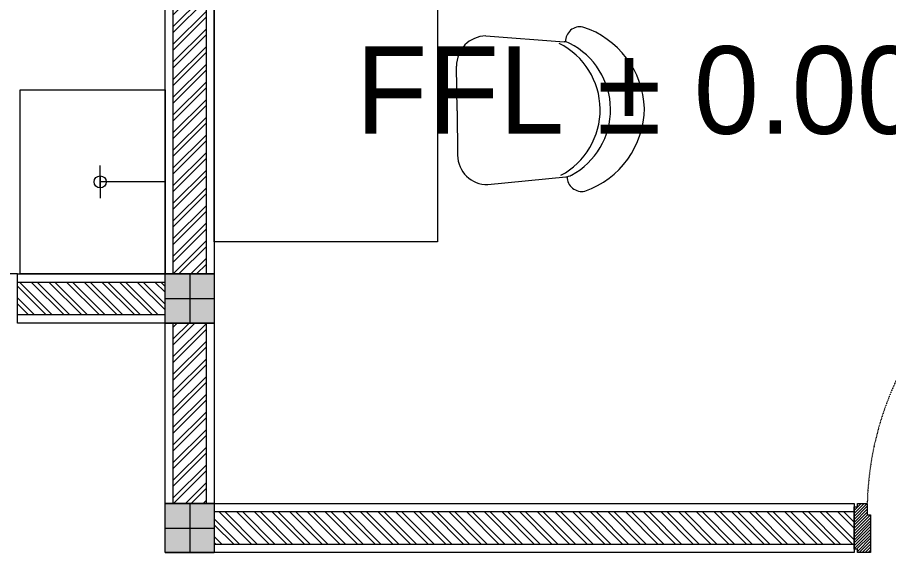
# Model space of a CAD drawing. Header units: millimetres. Extents: x -280308 to 6402717, y -14 to 2073074.
# Drawn here: x 26689 to 29344, y 753899 to 755531 of the extents above; entities that cross this region are included whole.
import ezdxf

# ---------------------------------------------------------------- set-up
doc = ezdxf.new("R2010")
doc.units = ezdxf.units.MM
doc.linetypes.add('ACAD_ISO03W100', pattern=[30, 12, -18])
doc.layers.get('0').update_dxf_attribs({"lineweight": 0})
for name, color, linetype, lineweight in [('_Door & Window', 1, 'Continuous', 0), ('A-ALINE-1', 91, 'Continuous', 20), ('A-ALINE-3', 111, 'Continuous', 15), ('A-ALINE-6', 117, 'Continuous', 9), ('A-Furn', 250, 'Continuous', 0), ('A-FURN-EQPM', 177, 'Continuous', 0)]:
    doc.layers.add(name, color=color, linetype=linetype, lineweight=lineweight)
doc.layers.add('A-FILL-1', color=7, linetype='Continuous', lineweight=0, true_color=0x454545)
doc.layers.add('A-TEXT', color=254, linetype='Continuous')
doc.layers.add('FURNITURE', color=26, linetype='Continuous')
doc.styles.add('Annotative', font='arial.ttf', dxfattribs={"height": 1.25})
doc.styles.add('CENTURY', font='GOTHIC.TTF')
pattern_1 = [(135, (51.1804, 3e-10), (-4.490128, -4.490128), [])]

# ---------------------------------------------------------------- blocks, each defined once
blk = doc.blocks.new('A$Ccc440957')
at = {"layer": 'FURNITURE', "color": 0, "linetype": 'ByBlock', "lineweight": -2}
for p, q in [((-44.9, 189), (-243.3, 171.7)), ((30.7, 0), (30.7, 113.4)), ((30.7, 0), (30.7, -113.4)), ((-44.9, -189), (-243.3, -171.7))]:
    blk.add_line(p, q, dxfattribs=at)
for centre, radius, start, end in [((-218.8, -5.7), 226.4, 108.7288, 178.5583), ((-284.3, 171.6), 37.8, 0, 100.971), ((-44.9, 113.4), 75.6, 0, 90), ((-170.1, 0), 189, 117.5453, 180), ((-143.7, 0), 189, 117.5453, 180), ((-240, 134.1), 37.8, 94.9782, 117.5453), ((-218.8, 5.7), 226.4, 181.4417, 251.2712), ((-170.1, 0), 189, 180, 242.4547), ((-143.7, 0), 189, 180, 242.4547), ((-44.9, -113.4), 75.6, 270, 0), ((-284.3, -171.6), 37.8, 259.029, 0), ((-240, -134.1), 37.8, 242.4547, 265.0218)]:
    blk.add_arc(centre, radius, start, end, dxfattribs=at)
blk = doc.blocks.new('A$Ce288bb9c')
at = {"layer": 'A-Furn', "color": 0, "linetype": 'ByBlock', "lineweight": -2, "ltscale": 0.25}
blk.add_lwpolyline([(30700, -1251.9), (31380.7, -1251.9), (31380.7, -2051.9), (30700, -2051.9)], close=True, dxfattribs=at)
at = {"layer": 'A-FURN-EQPM', "linetype": 'ByBlock', "lineweight": -2}
for p, q in [((30352.1, -1869.3), (30352.1, -1819.3)), ((30352.6, -1850.8), (30351.5, -1887.8)), ((30550, -1869.3), (30352.1, -1869.3)), ((30352.1, -1869.3), (30352.1, -1919.3))]:
    blk.add_line(p, q, dxfattribs=at)
blk.add_lwpolyline([(30107.9, -1588.6), (30550, -1588.6), (30550, -2150), (30107.9, -2150)], close=True, dxfattribs=at)
blk.add_circle((30352.1, -1869.3), 18.5, dxfattribs=at)
at = {"layer": 'A-Furn', "color": 0, "linetype": 'ByBlock', "lineweight": -2, "ltscale": 0.25, "xscale": 1.2, "yscale": 1.2, "zscale": 1.2, "rotation": 180.7069021177669}
blk.add_blockref('A$Ccc440957', (31476.7, -1651.5), dxfattribs=at)
blk = doc.blocks.new('A$Ccf87384a')
blk.add_wipeout([(-75, 75), (75, 75), (75, -75), (-75, -75)])
blk.add_wipeout([(-75, -75), (-75, 75), (75, 75), (75, -75)])
at = {"layer": 'A-FILL-1', "ltscale": 0.25}
h = blk.add_hatch(color=256, dxfattribs=at)
h.dxf.hatch_style = 1
h.paths.add_polyline_path([(-75, -75), (-75, 75), (75, 75), (75, -75)])
at = {"layer": 'A-ALINE-1'}
blk.add_lwpolyline([(-75, -75), (-75, 75), (75, 75), (75, -75)], close=True, dxfattribs=at)
at = {"layer": 'A-FILL-1', "ltscale": 0.25}
for p, q in [((0, 75), (0, -75)), ((-75, 0), (75, 0))]:
    blk.add_line(p, q, dxfattribs=at)
blk = doc.blocks.new('P180')
at = {"layer": 'A-Furn'}
h = blk.add_hatch(dxfattribs=at)
h.set_pattern_fill('ANSI31', color=256, scale=2, angle=450, style=0)
h.paths.add_polyline_path([(-30765.8, -2658.3), (-30755.8, -2658.3), (-30755.8, -2648.3), (-30625.8, -2648.3), (-30625.8, -2658.3), (-30615.8, -2658.3), (-30615.8, -2688.3), (-30650.8, -2688.3), (-30650.8, -2698.3), (-30765.8, -2698.3)])
h = blk.add_hatch(dxfattribs=at)
h.set_pattern_fill('ANSI31', color=256, scale=2, angle=450, style=0)
h.set_pattern_definition([(135, (51.1804, -604.547), (-4.490128, -4.490128), [])])
h.paths.add_polyline_path([(-30615.8, -3608.3), (-30505.8, -3608.3), (-30505.8, -3600.3), (-30515.8, -3600.3), (-30515.8, -3581.3), (-30505.8, -3581.3), (-30505.8, -3573.3), (-30615.8, -3573.3)])
h = blk.add_hatch(dxfattribs=at)
h.set_pattern_fill('ANSI31', color=256, scale=2, angle=450, style=0)
h.set_pattern_definition(pattern_1)
h.paths.add_polyline_path([(-29795.8, -3600.3), (-29795.8, -3581.3), (-30515.8, -3581.3), (-30515.8, -3600.3)])
h = blk.add_hatch(dxfattribs=at)
h.set_pattern_fill('ANSI31', color=256, scale=2, angle=450, style=0)
h.set_pattern_definition(pattern_1)
h.paths.add_polyline_path([(-29695.8, -3608.3), (-29805.8, -3608.3), (-29805.8, -3600.3), (-29795.8, -3600.3), (-29795.8, -3581.3), (-29805.8, -3581.3), (-29805.8, -3573.3), (-29695.8, -3573.3)])
h = blk.add_hatch(dxfattribs=at)
h.set_pattern_fill('ANSI31', color=256, scale=2, angle=450, style=0)
h.paths.add_polyline_path([(-30765.8, -3638.3), (-30755.8, -3638.3), (-30755.8, -3648.3), (-30625.8, -3648.3), (-30625.8, -3638.3), (-30615.8, -3638.3), (-30615.8, -3608.3), (-30650.8, -3608.3), (-30650.8, -3598.3), (-30765.8, -3598.3)])
at = {"layer": '_Door & Window'}
for points in [[(-30765.8, -2658.3), (-30755.8, -2658.3), (-30755.8, -2648.3), (-30625.8, -2648.3), (-30625.8, -2658.3), (-30615.8, -2658.3), (-30615.8, -2688.3), (-30650.8, -2688.3), (-30650.8, -2698.3), (-30765.8, -2698.3), (-30765.8, -2658.3)], [(-30615.8, -3608.3), (-30505.8, -3608.3), (-30505.8, -3600.3), (-30515.8, -3600.3), (-30515.8, -3581.3), (-30505.8, -3581.3), (-30505.8, -3573.3), (-30615.8, -3573.3), (-30615.8, -3608.3)], [(-29695.8, -3608.3), (-29805.8, -3608.3), (-29805.8, -3600.3), (-29795.8, -3600.3), (-29795.8, -3581.3), (-29805.8, -3581.3), (-29805.8, -3573.3), (-29695.8, -3573.3), (-29695.8, -3608.3)], [(-30765.8, -3638.3), (-30755.8, -3638.3), (-30755.8, -3648.3), (-30625.8, -3648.3), (-30625.8, -3638.3), (-30615.8, -3638.3), (-30615.8, -3608.3), (-30650.8, -3608.3), (-30650.8, -3598.3), (-30765.8, -3598.3), (-30765.8, -3638.3)]]:
    blk.add_lwpolyline(points, dxfattribs=at)
blk.add_lwpolyline([(-30615.8, -3608.3), (-30615.8, -3573.3), (-29695.8, -3573.3), (-29695.8, -3608.3)], close=True, dxfattribs=at)
at = {"layer": '_Door & Window', "linetype": 'ACAD_ISO03W100', "ltscale": 0.02}
blk.add_arc((-30640.5, -3634.6), 946.6, 3.7152, 88.5077, dxfattribs=at)
at = {"layer": 'A-Furn'}
blk.add_lwpolyline([(-29795.8, -3600.3), (-29795.8, -3581.3), (-30515.8, -3581.3), (-30515.8, -3600.3)], close=True, dxfattribs=at)
at = {"layer": 'Defpoints', "ltscale": 0.25, "insert": (-30585.6, -3496.2), "char_height": 30, "attachment_point": 1, "rotation": 270, "style": 'CENTURY'}
blk.add_mtext_dynamic_manual_height_columns('90', width=78.467, gutter_width=750, heights=[0], dxfattribs=at)
blk = doc.blocks.new('A$C7136d0a8')
at = {"layer": 'A-FILL-1', "ltscale": 0.25}
h = blk.add_hatch(dxfattribs=at)
h.set_pattern_fill('ANSI32', color=256, scale=4, angle=900)
h.set_pattern_definition([(225, (158295.378, -50868.278), (26.940768, -26.940768), []), (225, (158277.417, -50868.278), (26.940768, -26.940768), [])])
h.paths.add_polyline_path([(53617.2, -17682.7), (53617.2, -15532.7), (53717.2, -15532.7), (53717.2, -17682.7)])
h = blk.add_hatch(dxfattribs=at)
h.set_pattern_fill('ANSI32', color=256, scale=4, angle=990)
h.set_pattern_definition([(315, (89027.79, 86870.53), (26.940768, 26.940768), []), (315, (89027.79, 86852.57), (26.940768, 26.940768), [])])
h.paths.add_polyline_path([(53592.2, -17807.6), (53142.2, -17807.7), (53142.2, -17707.7), (53592.2, -17707.6)])
h = blk.add_hatch(dxfattribs=at)
h.set_pattern_fill('ANSI32', color=256, scale=4, angle=900)
h.set_pattern_definition([(225, (158295.378, -53168.278), (26.940768, -26.940768), []), (225, (158277.417, -53168.278), (26.940768, -26.940768), [])])
h.paths.add_polyline_path([(53617.2, -18382.7), (53617.2, -17832.7), (53717.2, -17832.7), (53717.2, -18382.7)])
h = blk.add_hatch(dxfattribs=at)
h.set_pattern_fill('ANSI32', color=256, scale=4, angle=990)
h.set_pattern_definition([(315, (89815.29, 86170.53), (26.940768, 26.940768), []), (315, (89815.29, 86152.57), (26.940768, 26.940768), [])])
h.paths.add_polyline_path([(55692.2, -18507.6), (53742.2, -18507.7), (53742.2, -18407.7), (55692.2, -18407.6)])
at = {"color": 1, "ltscale": 0.25}
for points in [[(53592.2, -17832.7), (53742.2, -17832.7), (53742.2, -17682.7), (53592.2, -17682.7)], [(53592.2, -18532.7), (53742.2, -18532.7), (53742.2, -18382.7), (53592.2, -18382.7)]]:
    blk.add_lwpolyline(points, close=True, dxfattribs=at)
at = {"layer": 'A-ALINE-3', "linetype": 'Continuous'}
for points in [[(53617.2, -17682.7), (53617.2, -15532.7), (53717.2, -15532.7), (53717.2, -17682.7)], [(53592.2, -17807.6), (53142.2, -17807.7), (53142.2, -17707.7), (53592.2, -17707.6)], [(53617.2, -18382.7), (53617.2, -17832.7), (53717.2, -17832.7), (53717.2, -18382.7)], [(55692.2, -18507.6), (53742.2, -18507.7), (53742.2, -18407.7), (55692.2, -18407.6)]]:
    blk.add_lwpolyline(points, close=True, dxfattribs=at)
at = {"layer": 'A-ALINE-6'}
blk.add_line((53142.2, -17682.7), (52142.2, -17682.7), dxfattribs=at)
for points in [[(53592.2, -17682.7), (53592.2, -15532.7), (53742.2, -15532.7), (53742.2, -17682.7)], [(53592.2, -17832.6), (53142.2, -17832.7), (53142.2, -17682.7), (53592.2, -17682.6)], [(53592.2, -18382.7), (53592.2, -17832.7), (53742.2, -17832.7), (53742.2, -18382.7)], [(55692.2, -18532.6), (53742.2, -18532.7), (53742.2, -18382.7), (55692.2, -18382.6)]]:
    blk.add_lwpolyline(points, close=True, dxfattribs=at)
at = {"rotation": 90}
blk.add_blockref('P180', (53043.9, 12233.2), dxfattribs=at)
at = {"ltscale": 0.25}
for p in [(53667.2, -17757.7), (53667.2, -18457.7)]:
    blk.add_blockref('A$Ccf87384a', p, dxfattribs=at)

msp = doc.modelspace()

# ---------------------------------------------------------------- block references
at = {"layer": 'A-FURN-EQPM', "ltscale": 0.25}
msp.add_blockref('A$Ce288bb9c', (-3410.6, 756898.7), dxfattribs=at)

# ---------------------------------------------------------------- texts
at = {"layer": 'A-TEXT', "ltscale": 0.25, "insert": (27144.7, 756000.4), "char_height": 267.3, "attachment_point": 1, "style": 'Annotative'}
msp.add_mtext_dynamic_manual_height_columns('\\pxqc;{\\fCentury Gothic|b0|i0|c0|p34;\\H1.25x;R. ECHO\\P\\H0.8x;FFL %%P 0.000}', width=3076.264, gutter_width=1670.6, heights=[0], dxfattribs=at)

# ---------------------------------------------------------------- next in the draw order: block references
at = {"ltscale": 0.25}
msp.add_blockref('A$C7136d0a8', (-26452.8, 772431.3), dxfattribs=at)

doc.saveas('drawing.dxf')
